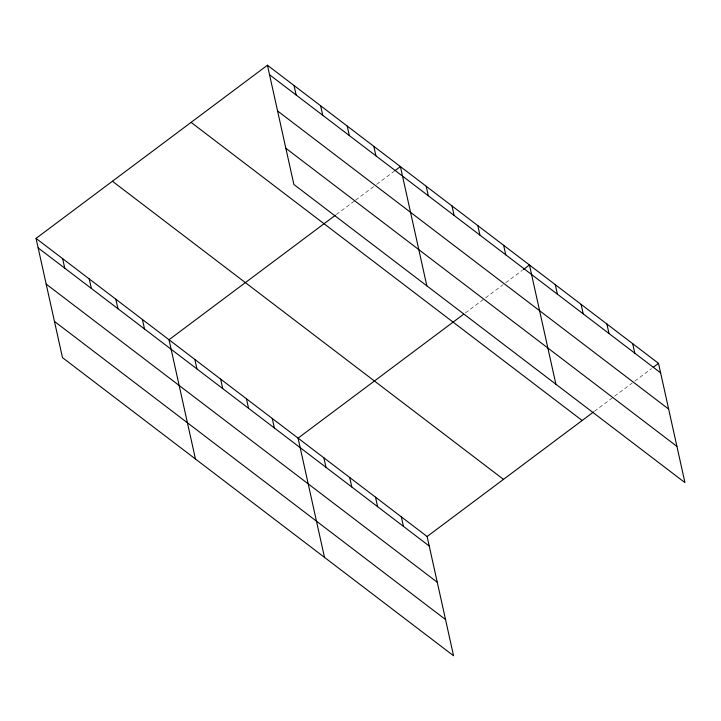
<?xml version="1.0" encoding="UTF-8"?>
<svg xmlns="http://www.w3.org/2000/svg" width="721" height="721" viewBox="0 0 721 721"><rect width="100%" height="100%" fill="white"/><g stroke="black" fill="none" stroke-linecap="round" stroke-linejoin="round"><path stroke-width="0.54" stroke-dasharray="3.6 2.7" d="M336.337 214.543L354.768 200.753M355.642 200.096L374.073 186.297M376.704 184.333L394.261 171.192M465.387 312.923L503.132 284.687M505.763 282.713L522.437 270.231M594.437 411.312L632.182 383.067M634.813 381.094L651.496 368.62"/><path stroke-width="1.08" d="M36.05 238.39L427.12 536.514L453.563 655.768L62.484 357.634L36.05 238.39L267.437 65.232L658.516 363.366L684.95 482.61L293.88 184.486L267.437 65.232M335.454 215.2L169.011 339.753L195.454 458.998M395.135 170.535L400.407 166.596L426.841 285.849M463.63 314.239L298.07 438.134L324.504 557.387M523.311 269.573L529.457 264.977L555.9 384.23M427.12 536.514L593.563 411.961M653.244 367.304L658.516 363.366M269.546 74.741L660.625 372.874M277.576 110.962L668.646 409.086M285.849 148.274L676.92 446.398M191.083 122.372L582.153 420.505M112.404 181.241L503.483 479.375M38.159 247.898L429.229 546.031M46.189 284.11L437.259 582.244M54.463 321.422L445.533 619.555M632.705 343.683L634.813 353.2M606.893 324.008L609.002 333.526M581.081 304.334L583.19 313.842M555.269 284.66L557.378 294.168M503.646 245.302L505.754 254.81M477.834 225.628L479.943 235.136M452.022 205.954L454.131 215.462M426.219 186.27L428.319 195.788M373.811 146.327L375.92 155.835M347.216 126.049L349.325 135.566M320.629 105.78L322.738 115.288M401.309 516.84L403.418 526.348M294.033 85.502L296.142 95.019M375.506 497.166L377.615 506.674M349.694 477.482L351.803 486.999M323.882 457.808L325.991 467.325M272.259 418.459L274.368 427.968M246.447 398.776L248.556 408.293M220.635 379.102L222.744 388.619M194.823 359.428L196.932 368.936M142.425 319.475L144.533 328.992M115.829 299.206L117.938 308.714M89.233 278.928L91.342 288.445M62.646 258.659L64.755 268.167"/></g></svg>
